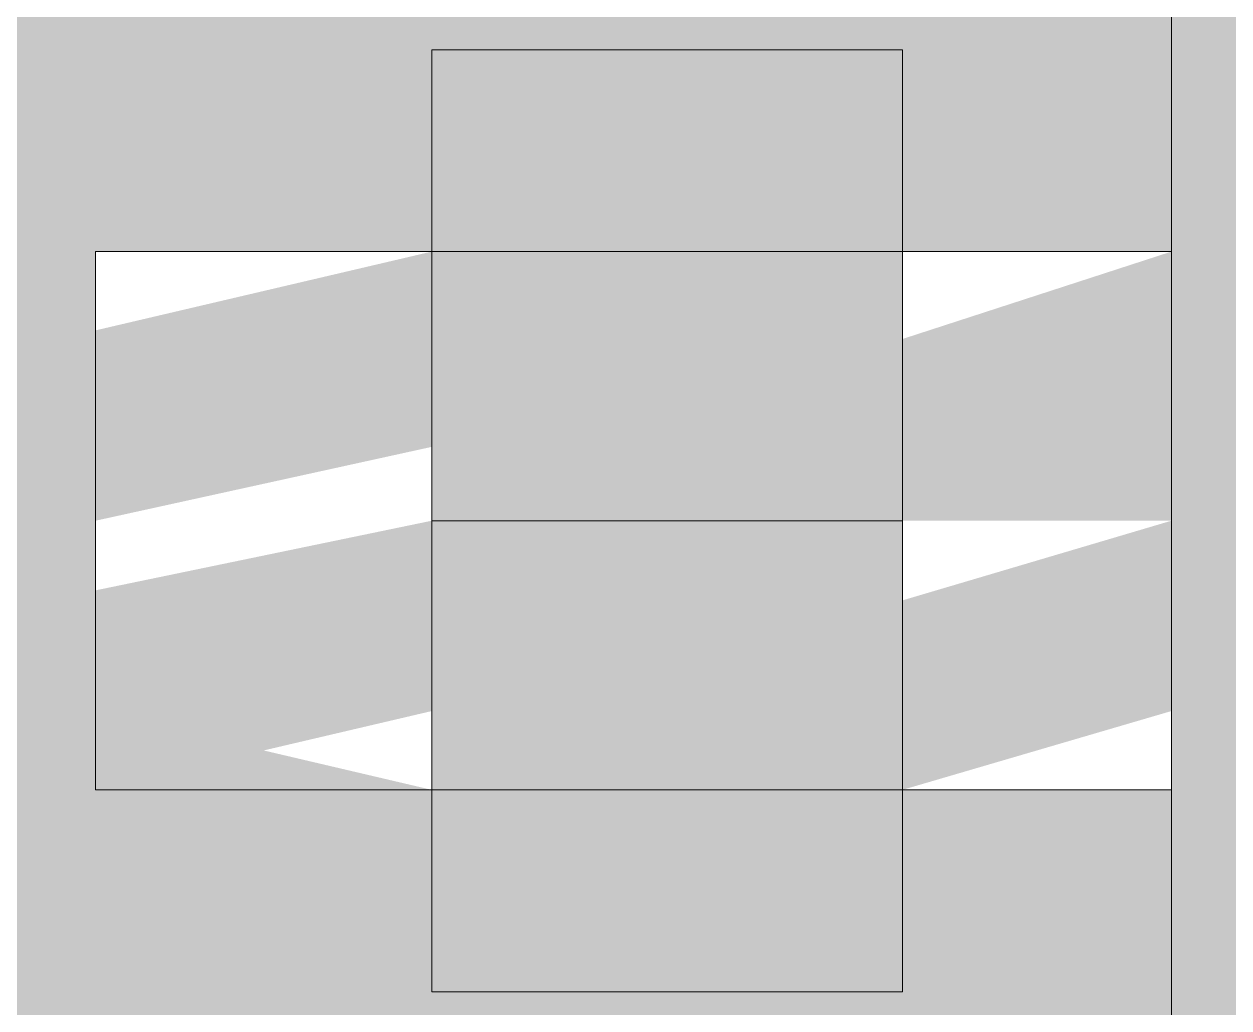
# Model space of a CAD drawing. Header units: inches. Extents: x -54868 to -186, y -265 to 853.
# Drawn here: x -16821.275 to -16820.155, y 224.547 to 225.461 of the extents above; entities that cross this region are included whole.
import ezdxf

# ---------------------------------------------------------------- set-up
doc = ezdxf.new("R2010")
doc.units = ezdxf.units.IN
doc.header["$MEASUREMENT"] = 0
doc.layers.add('Q-SPCQ', color=91, linetype='Continuous', lineweight=9)

# ---------------------------------------------------------------- blocks, each defined once
blk = doc.blocks.new('Basketball_Backstop-Performance_Sports_Systems-3103-Ceiling_Hung - 27_-0_ to 27_-11 7_8_-706978-Section 1')
at = {"layer": 'Q-SPCQ'}
for points in [[(21249.8653, 224), (21250.5528, 224), (21250.5528, 224.75), (21250.3028, 224.75), (21250.3028, 224.5625), (21249.8653, 224.5625), (21249.8653, 224.75), (21249.5528, 224.8232), (21249.5528, 225.25), (21249.8653, 225.25), (21249.8653, 225.4375), (21250.3028, 225.4375), (21250.3028, 225.25), (21250.5528, 225.25), (21250.5528, 226), (21247.1778, 226), (21247.1778, 224), (21249.5528, 224)], [(21249.8653, 225), (21250.3028, 225), (21250.3028, 225.4375), (21249.8653, 225.4375)], [(21249.9759, 224.5625), (21250.3028, 224.5625), (21250.3028, 225), (21249.8653, 225), (21249.8653, 224.5625)]]:
    blk.add_hatch(color=256, dxfattribs=at).paths.add_polyline_path(points, flags=0)
h = blk.add_hatch(color=256, dxfattribs=at)
h.paths.add_polyline_path([(21251.5979, 224.125), (21251.5925, 224.3125), (21250.8653, 224.3125), (21250.8653, 224.125)], flags=0)
h.paths.add_polyline_path([(21250.5528, 224.4375), (21250.7403, 224.4375), (21250.7403, 225.5625), (21250.5528, 225.5625)], flags=0)
h.paths.add_polyline_path([(21251.5533, 225.6875), (21251.5479, 225.875), (21250.8653, 225.875), (21250.8653, 225.6875)], flags=0)
h = blk.add_hatch(color=256, dxfattribs=at)
h.paths.add_polyline_path([(21250.7403, 225), (21251.571, 225.0647), (21251.5657, 225.25), (21250.7403, 225.1642), (21250.7403, 225.0489)], flags=0)
h.paths.add_polyline_path([(21249.5528, 225), (21249.8653, 225.0686), (21249.8653, 225.25), (21249.5528, 225.1768), (21249.5528, 225.0647)], flags=0)
h.paths.add_polyline_path([(21250.5528, 225), (21250.5528, 225.25), (21250.3028, 225.1688), (21250.3028, 225)], flags=0)
h.paths.add_polyline_path([(21253.3479, 225), (21254.4278, 225.0647), (21254.4278, 225.25), (21253.3428, 225.1768), (21253.3475, 225.0143)], flags=0)
h = blk.add_hatch(color=256, dxfattribs=at)
h.paths.add_polyline_path([(21250.3028, 224.75), (21250.5528, 224.8232), (21250.5528, 225), (21250.3028, 224.926), (21250.3028, 224.7572)], flags=0)
h.paths.add_polyline_path([(21250.7403, 224.75), (21251.5779, 224.8232), (21251.5729, 225), (21250.7403, 224.9206), (21250.7403, 224.7564)], flags=0)
h.paths.add_polyline_path([(21249.5528, 224.75), (21249.8653, 224.8232), (21249.8653, 225), (21249.5528, 224.9353), (21249.5528, 224.7585)], flags=0)
h.paths.add_polyline_path([(21253.355, 224.75), (21254.4278, 224.8232), (21254.4278, 225), (21253.3497, 224.9353), (21253.355, 224.7519)], flags=0)
for p, q in [((21250.5528, 225.5625), (21250.5528, 224.4375)), ((21249.8653, 225), (21249.8653, 225.4375)), ((21249.8653, 225.4375), (21250.3028, 225.4375)), ((21250.3028, 225.4375), (21250.3028, 225)), ((21250.5528, 225.25), (21249.5528, 225.25)), ((21249.5528, 225), (21249.5528, 225.25)), ((21249.5528, 224.75), (21249.5528, 225)), ((21249.8653, 224.5625), (21249.8653, 225)), ((21250.3028, 225), (21249.8653, 225)), ((21250.3028, 225), (21250.3028, 224.5625)), ((21249.5528, 224.75), (21250.5528, 224.75)), ((21249.8653, 224.5625), (21250.3028, 224.5625))]:
    blk.add_line(p, q, dxfattribs=at)

msp = doc.modelspace()

# ---------------------------------------------------------------- block references
at = {"layer": 'Q-SPCQ'}
msp.add_blockref('Basketball_Backstop-Performance_Sports_Systems-3103-Ceiling_Hung - 27_-0_ to 27_-11 7_8_-706978-Section 1', (-38070.76169, 0), dxfattribs=at)

doc.saveas('drawing.dxf')
